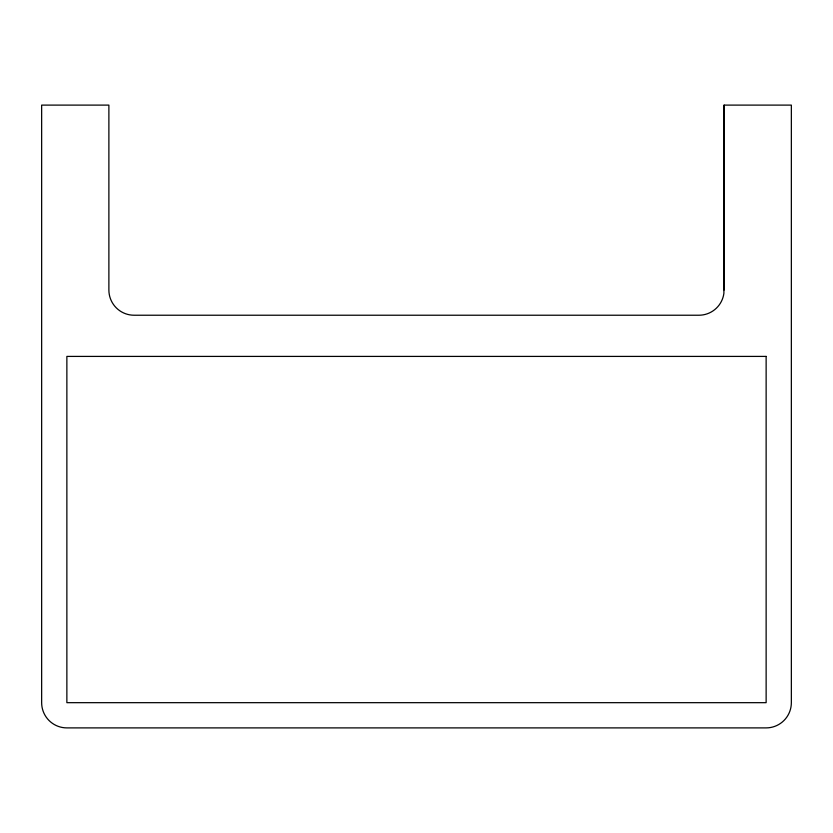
<?xml version="1.0" encoding="UTF-8"?>
<svg xmlns="http://www.w3.org/2000/svg" width="833" height="833" viewBox="0 0 833 833"><rect width="100%" height="100%" fill="white"/><g stroke="black" fill="none" stroke-linecap="round" stroke-linejoin="round"><path stroke-width="1.25" d="M724.106 290.009L724.116 105.104L791.35 105.104L791.35 702.677A25.219 25.219 0 0 1 766.131 727.896L66.869 727.896A25.219 25.219 0 0 1 41.65 702.677L41.65 105.104L108.884 105.104L108.884 290.009A25.219 25.219 0 0 0 134.103 315.228L698.897 315.228A25.219 25.219 0 0 0 723.898 293.299L724.116 105.104M766.131 356.409L66.869 356.409L66.869 702.677L766.131 702.677L766.131 356.409"/></g></svg>
